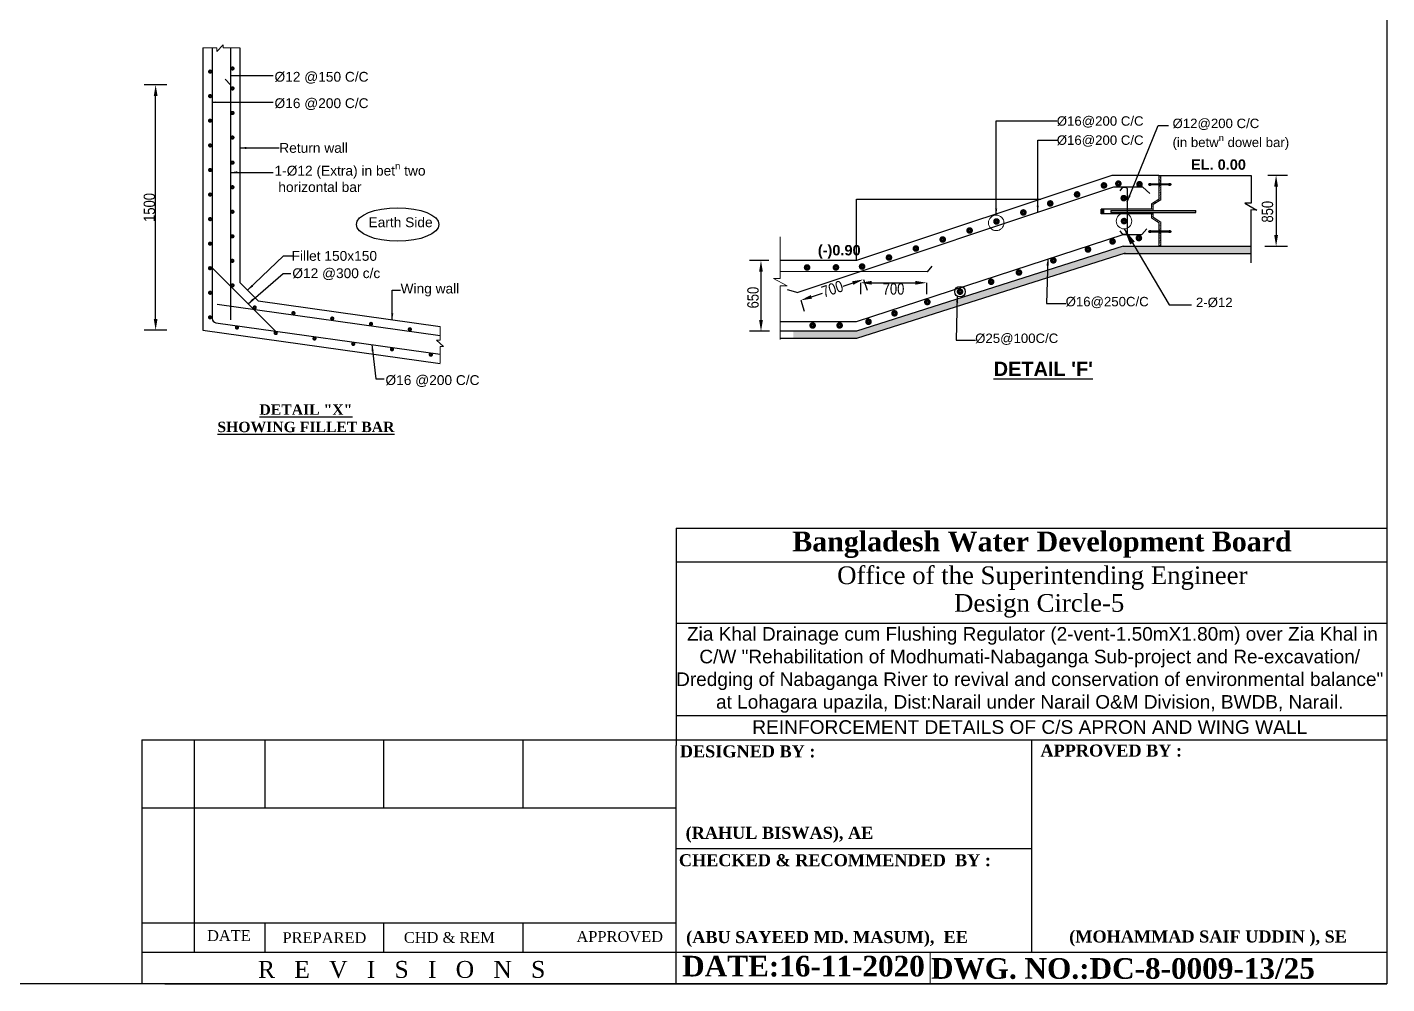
# Model space of a CAD drawing. Extents: x -358915 to 1258323, y -1667244 to -305611.
# Drawn here: x 575852 to 604633, y -1500594 to -1480332 of the extents above; entities that cross this region are included whole.
import ezdxf

# ---------------------------------------------------------------- set-up
doc = ezdxf.new("R2010")
doc.units = 0
doc.header["$LTSCALE"] = 300
doc.header["$MEASUREMENT"] = 0
doc.linetypes.add('DASHED2', pattern=[9.525, 6.35, -3.175])
doc.layers.get('0').update_dxf_attribs({"linetype": 'CONTINUOUS'})
doc.layers.get('DEFPOINTS').update_dxf_attribs({"linetype": 'CONTINUOUS'})
for name, color, linetype, lineweight in [('Dim', 7, 'CONTINUOUS', 9), ('Left Bank Profile', 7, 'CONTINUOUS', 25), ('line2', 3, 'CONTINUOUS', 30), ('ROD', 1, 'CONTINUOUS', 30)]:
    doc.layers.add(name, color=color, linetype=linetype, lineweight=lineweight)
for name, color, linetype in [('DOTTED', 240, 'DASHED2'), ('LINE', 7, 'CONTINUOUS'), ('REINF.', 1, 'CONTINUOUS'), ('TEXT', 10, 'CONTINUOUS'), ('TXT', 7, 'CONTINUOUS')]:
    doc.layers.add(name, color=color, linetype=linetype)
doc.styles.add('Arial', font='arial.ttf')
doc.styles.add('DIM', font='isocp3.shx')
doc.styles.add('dimText', font='ARIALN.TTF')
doc.dimstyles.new('3', dxfattribs={"dimtxt": 225, "dimasz": 350, "dimexe": 100, "dimexo": 25, "dimgap": 9, "dimtad": 0, "dimdec": 0, "dimzin": 0, "dimdsep": 46, "dimtxsty": 'Standard', "dimcen": 0, "dimclrd": 5, "dimclre": 6, "dimclrt": 256, "dimadec": 0, "dimazin": 0, "dimtfac": 1, "dimtdec": 0, "dimtofl": 0, "dimtmove": 2, "dimatfit": 3, "dimfxl": 1, "dimtolj": 1, "dimtzin": 0, "dimarcsym": 0})
doc.dimstyles.new('dim n_120', dxfattribs={"dimtxt": 240, "dimasz": 240, "dimexe": 240, "dimexo": 150, "dimgap": 100, "dimtad": 2, "dimdec": 0, "dimzin": 0, "dimdsep": 46, "dimtxsty": 'DIM', "dimcen": 350, "dimclrd": 5, "dimclre": 5, "dimclrt": 7, "dimadec": 0, "dimazin": 0, "dimtfac": 1, "dimtdec": 0, "dimtmove": 0, "dimatfit": 3, "dimfxl": 240, "dimfxlon": 1, "dimtolj": 1, "dimtzin": 0, "dimarcsym": 0})
doc.dimstyles.new('dim_60', dxfattribs={"dimtxt": 120, "dimasz": 120, "dimexe": 60, "dimexo": 60, "dimgap": 50, "dimtad": 1, "dimdec": 0, "dimzin": 0, "dimdsep": 46, "dimtxsty": 'DIM', "dimcen": 0.09, "dimclrd": 5, "dimclre": 5, "dimclrt": 7, "dimadec": 0, "dimazin": 0, "dimtfac": 1, "dimtdec": 0, "dimtmove": 0, "dimatfit": 3, "dimfxl": 1, "dimtolj": 1, "dimtzin": 0, "dimarcsym": 0})
doc.dimstyles.new('dim_70', dxfattribs={"dimtxt": 140, "dimasz": 140, "dimexe": 70, "dimexo": 40, "dimgap": 50, "dimtad": 1, "dimdec": 0, "dimzin": 0, "dimdsep": 46, "dimtxsty": 'Arial', "dimcen": 0.09, "dimclrd": 5, "dimclre": 5, "dimclrt": 7, "dimadec": 0, "dimazin": 0, "dimtfac": 1, "dimtdec": 0, "dimtmove": 0, "dimatfit": 3, "dimfxl": 1, "dimtolj": 1, "dimtzin": 0, "dimarcsym": 0})
pattern_1 = [(37.5, (-105264.057, -1522626.794), (-0.62993358, 19.2682377), [0, -15.2, 0, -17, 0, -16.25]), (7.5, (-105264.057, -1522626.794), (17.69776705, 28.22146065), [0, -8.2, 0, -13.7, 0, -5.25]), (327.5, (-105276.357, -1522626.794), (31.1414186, 0.05659054), [0, -5, 0, -18, 0, -23.5]), (317.5, (-105276.357, -1522626.794), (30.061266, 8.7767556), [0, -2.5, 0, -11.8, 0, -13.5])]

# ---------------------------------------------------------------- blocks, each defined once
blk = doc.blocks.new('*D686')
at = {"layer": 'DEFPOINTS', "color": 0, "ltscale": 50, "transparency": 16777216}
for p in [(591702, -1485274), (591385, -1486773), (591714, -1486773)]:
    blk.add_point(p, dxfattribs=at)
at = {"layer": 'Dim', "color": 5, "lineweight": -2, "ltscale": 50, "transparency": 16777216}
for p, q in [((591552, -1485274), (591145, -1485274)), ((591385, -1485514), (591385, -1486533)), ((591564, -1486773), (591145, -1486773))]:
    blk.add_line(p, q, dxfattribs=at)
at = {"layer": 'Dim', "color": 5, "ltscale": 50, "transparency": 16777216}
for points in [[(591345, -1485514), (591425, -1485514), (591385, -1485274)], [(591345, -1486533), (591425, -1486533), (591385, -1486773)]]:
    blk.add_solid(points, dxfattribs=at)
at = {"layer": 'Dim', "color": 7, "ltscale": 50, "transparency": 16777216, "insert": (591217, -1486060), "char_height": 240, "attachment_point": 5, "rotation": 90, "style": 'dimText'}
blk.add_mtext('\\A1;650', dxfattribs=at)
blk = doc.blocks.new('*D714')
at = {"layer": 'DEFPOINTS', "color": 0, "ltscale": 50, "transparency": 16777216}
for p in [(578571, -1481551), (579311, -1481551), (579311, -1486751)]:
    blk.add_point(p, dxfattribs=at)
at = {"layer": 'Dim', "color": 5, "lineweight": -2, "ltscale": 50, "transparency": 16777216}
for p, q in [((578811, -1481551), (578331, -1481551)), ((578571, -1486511), (578571, -1481791)), ((578811, -1486751), (578331, -1486751))]:
    blk.add_line(p, q, dxfattribs=at)
at = {"layer": 'Dim', "color": 5, "ltscale": 50, "transparency": 16777216}
for points in [[(578531, -1481791), (578611, -1481791), (578571, -1481551)], [(578531, -1486511), (578611, -1486511), (578571, -1486751)]]:
    blk.add_solid(points, dxfattribs=at)
at = {"layer": 'Dim', "color": 7, "ltscale": 50, "transparency": 16777216, "insert": (578439, -1484151), "char_height": 240, "attachment_point": 5, "rotation": 90, "style": 'dimText'}
blk.add_mtext('\\A1;1500', dxfattribs=at)
blk = doc.blocks.new('*D732')
at = {"layer": 'DEFPOINTS', "color": 0, "ltscale": 50, "transparency": 16777216}
for p in [(601961, -1483468), (601826, -1484974), (602289, -1484974)]:
    blk.add_point(p, dxfattribs=at)
at = {"layer": 'Dim', "color": 5, "lineweight": -2, "ltscale": 50, "transparency": 16777216}
for p, q in [((602111, -1483468), (602529, -1483468)), ((602289, -1483708), (602289, -1484734)), ((602049, -1484974), (602529, -1484974))]:
    blk.add_line(p, q, dxfattribs=at)
at = {"layer": 'Dim', "color": 5, "ltscale": 50, "transparency": 16777216}
for points in [[(602249, -1483708), (602329, -1483708), (602289, -1483468)], [(602249, -1484734), (602329, -1484734), (602289, -1484974)]]:
    blk.add_solid(points, dxfattribs=at)
at = {"layer": 'Dim', "color": 7, "ltscale": 50, "transparency": 16777216, "insert": (602107, -1484241), "char_height": 240, "attachment_point": 5, "rotation": 90, "style": 'dimText'}
blk.add_mtext('\\A1;850', dxfattribs=at)
blk = doc.blocks.new('huk')
at = {"layer": 'Dim'}
h = blk.add_hatch(dxfattribs=at)
h.set_pattern_fill('ANSI31', color=15)
h.set_pattern_definition([(45, (-358365.36117, -19477.47705), (-0.08838834765, 0.08838834765), [])])
h.paths.add_polyline_path([(13, 3, 0.75964), (-13, 3), (-94, 3, 4.674984), (-94, -6), (-12, -6, 0.637498), (12, -6), (94, -6, 4.674984), (94, 3)])
h.paths.add_polyline_path([(-6, 0, -1), (6, 0, -1)], flags=16)
at = {"layer": 'DOTTED', "color": 8}
for points in [[(-94, 3), (-13, 3)], [(13, 3), (94, 3)], [(-94, -6), (-12, -6)], [(12, -6), (94, -6)]]:
    blk.add_lwpolyline(points, dxfattribs=at)
blk.add_circle((0, 0), 6.04, dxfattribs=at)
for centre, radius, start, end in [((-104, -1), 11, 24.1477, 335.8523), ((0, 0), 13, 15.5565, 164.4435), ((104, -1), 11, 204.1477, 155.8523), ((0, 0), 13, 204.9652, 335.0348)]:
    blk.add_arc(centre, radius, start, end, dxfattribs=at)
blk = doc.blocks.new('*D733')
at = {"layer": 'DEFPOINTS', "color": 0, "ltscale": 50, "transparency": 16777216}
for p in [(593506, -1485532), (592177, -1485975), (592225, -1486119)]:
    blk.add_point(p, dxfattribs=at)
at = {"layer": 'Dim', "color": 5, "lineweight": -2, "ltscale": 50, "transparency": 16777216}
for p, q in [((593327, -1485752), (593115, -1485822)), ((593554, -1485674), (593630, -1485903)), ((592225, -1486117), (592301, -1486346)), ((592453, -1486043), (592686, -1485965))]:
    blk.add_line(p, q, dxfattribs=at)
at = {"layer": 'Dim', "color": 5, "ltscale": 50, "transparency": 16777216}
for points in [[(593314, -1485714), (593339, -1485789), (593554, -1485676)], [(592440, -1486005), (592466, -1486081), (592225, -1486119)]]:
    blk.add_solid(points, dxfattribs=at)
at = {"layer": 'Dim', "color": 7, "ltscale": 50, "transparency": 16777216, "insert": (592895, -1485877), "char_height": 240, "attachment_point": 5, "rotation": 18.4305, "style": 'dimText'}
blk.add_mtext('\\A1;700', dxfattribs=at)
blk = doc.blocks.new('*D734')
at = {"layer": 'DEFPOINTS', "color": 0, "ltscale": 50, "transparency": 16777216}
for p in [(593491, -1485620), (594891, -1485620), (594891, -1485746)]:
    blk.add_point(p, dxfattribs=at)
at = {"layer": 'Dim', "color": 5, "lineweight": -2, "ltscale": 50, "transparency": 16777216}
for p, q in [((593491, -1485746), (593491, -1485986)), ((593731, -1485746), (594651, -1485746)), ((594891, -1485746), (594891, -1485986))]:
    blk.add_line(p, q, dxfattribs=at)
at = {"layer": 'Dim', "color": 5, "ltscale": 50, "transparency": 16777216}
for points in [[(593731, -1485706), (593731, -1485786), (593491, -1485746)], [(594651, -1485706), (594651, -1485786), (594891, -1485746)]]:
    blk.add_solid(points, dxfattribs=at)
at = {"layer": 'Dim', "color": 7, "ltscale": 50, "transparency": 16777216, "insert": (594191, -1485878), "char_height": 240, "attachment_point": 5, "style": 'dimText'}
blk.add_mtext('\\A1;700', dxfattribs=at)

msp = doc.modelspace()

# ---------------------------------------------------------------- hatches: boundary and pattern name
at = {"layer": 'Dim'}
h = msp.add_hatch(dxfattribs=at)
h.set_pattern_fill('AR-SAND', color=8, scale=10)
h.set_pattern_definition(pattern_1)
h.paths.add_polyline_path([(599848.4, -1483473.8), (599808.4, -1483473.8), (599808.4, -1483973.8), (599648.4, -1484073.8), (599648.4, -1484161.6), (599688.4, -1484161.6), (599688.4, -1484088), (599848.4, -1483988)])
h = msp.add_hatch(color=15, dxfattribs=at)
h.dxf.hatch_style = 1
h.paths.add_polyline_path([(598639.4, -1484185.9), (598588.4, -1484186), (598588.5, -1484286), (598639.5, -1484286)])
h = msp.add_hatch(color=15, dxfattribs=at)
h.dxf.hatch_style = 1
h.paths.add_polyline_path([(600588, -1484215.6), (600588, -1484255.6), (598789.1, -1484255.6), (598789.1, -1484215.6)])
h = msp.add_hatch(dxfattribs=at)
h.set_pattern_fill('AR-SAND', color=8, scale=10)
h.set_pattern_definition(pattern_1)
h.paths.add_polyline_path([(599808.4, -1484973.8), (599848.4, -1484973.8), (599848.4, -1484459.5), (599688.4, -1484359.5), (599688.4, -1484286), (599648.4, -1484286), (599648.4, -1484373.8), (599808.4, -1484473.8)])
at = {"layer": 'LINE', "lineweight": 15}
h = msp.add_hatch(dxfattribs=at)
h.set_pattern_fill('AR-CONC', color=51, scale=40, style=0)
h.set_pattern_definition([(50, (-5056326.24, -45156.57), (286.904073, -25.100854), [30, -330]), (355, (-5056326.24, -45156.57), (-55.500533, 300.876853), [24, -264]), (100.4514445, (-5056302.33, -45158.66), (231.403539, 275.775996), [25.496077, -280.456845]), (46.1842, (-5056326.24, -45076.57), (426.896532, -66.207712), [45, -495]), (96.6356355, (-5056290.66, -45082.1), (373.864778, 389.64744), [38.244137, -420.685504]), (351.184164, (-5056326.24, -45076.57), (373.864778, 389.64744), [36, -396]), (21, (-5056286.24, -45096.57), (238.762821, -161.047556), [30, -330]), (326, (-5056286.24, -45096.57), (97.326133, 290.060018), [24, -264]), (71.451445, (-5056266.34, -45110), (336.088951, 129.012461), [25.496076, -280.456845]), (37.5, (-5056326.24, -45156.57), (4.8639421, 133.1575415), [0, -260.8, 0, -268, 0, -265]), (7.5, (-5056326.24, -45156.57), (105.227815, 157.7646848), [0, -152.8, 0, -254.8, 0, -101]), (327.5, (-5056415.44, -45156.57), (213.5289745, -9.0219487), [0, -100, 0, -312, 0, -414]), (317.5, (-5056455.44, -45156.57), (233.274468, 40.041993), [0, -130, 0, -207.2, 0, -294])])
h.paths.add_polyline_path([(592067.1, -1486773.8), (592067.1, -1486923.8), (593408.9, -1486923.8), (599075.5, -1485123.8), (601756.6, -1485123.8), (601756.6, -1484973.8), (600748.4, -1484973.8), (599052.3, -1484973.8), (595347.9, -1486148.4), (593408.9, -1486773.8)])

# ---------------------------------------------------------------- linework, layer by layer
for p, q in [((599688.4, -1484184.4, 0), (598588.4, -1484186, 0)), ((599688.4, -1484286, 0), (598588.5, -1484286, 0))]:
    msp.add_line(p, q)
at = {"elevation": 0}
for points in [[(598588.5, -1484286), (598588.4, -1484186)], [(598639.5, -1484285.9), (598639.4, -1484185.9)]]:
    msp.add_lwpolyline(points, dxfattribs=at)
at = {"layer": 'Dim', "ltscale": 500}
msp.add_line((599925.7, -1483473.8, 0), (601761.8, -1483473.8, 0), dxfattribs=at)
at = {"layer": 'Dim', "ltscale": 50}
msp.add_line((580742.5, -1486127.6, 0), (580742.5, -1486127.6, 0), dxfattribs=at)
at = {"layer": 'Dim', "lineweight": 15, "elevation": 0}
for points in [[(579572.5, -1480770.9), (579865.4, -1480770.9), (579865.4, -1480850.4), (580000, -1480704.1), (580000, -1480770.9), (580352.5, -1480770.9)], [(584594.8, -1486669), (584594.8, -1486961.9), (584515.3, -1486961.9), (584661.5, -1487096.5), (584594.8, -1487096.5), (584594.8, -1487449)]]:
    msp.add_lwpolyline(points, dxfattribs=at)
at = {"layer": 'Dim', "ltscale": 50, "elevation": 0}
msp.add_lwpolyline([(591790.1, -1484771.7), (591790.1, -1485653.2), (591649, -1485653.2), (591941.8, -1485813), (591790.7, -1485813), (591789.9, -1486946.2)], dxfattribs=at)
at = {"layer": 'Dim', "ltscale": 50}
for centre in [(596363.6, -1484477.5, 0), (599070.3, -1484439.6)]:
    msp.add_circle(centre, 164.6, dxfattribs=at)
at = {"layer": 'Left Bank Profile'}
msp.add_lwpolyline([(578768.4, -1500594.3), (604632.6, -1500594.3)], dxfattribs=at)
msp.add_lwpolyline([(578768.4, -1500594.3), (604632.6, -1500594.3)], dxfattribs=at)
at = {"layer": 'LINE'}
for p, q in [((579572.5, -1480770.9, 0), (579572.5, -1486750.9, 0)), ((580352.5, -1480770.9, 0), (580352.5, -1485737.6, 0)), ((580352.5, -1485737.6, 0), (580742.5, -1486127.6, 0)), ((580742.5, -1486127.6, 0), (584594.8, -1486669, 0)), ((579572.5, -1486750.9, 0), (584594.8, -1487456.7, 0)), ((589587.3, -1490941.5), (604632.6, -1490941.5)), ((589587.3, -1490941.5), (589587.3, -1495545.3)), ((589587.3, -1491654.8), (604632.6, -1491654.8)), ((589587.3, -1492957.7), (604632.6, -1492957.7)), ((589587.3, -1494908.9), (604632.6, -1494908.9)), ((578275.6, -1495425.6), (589265.5, -1495425.6)), ((578275.6, -1495425.6), (578275.6, -1500594.3)), ((579057.8, -1495425.6), (589587.3, -1495425.6)), ((579385.5, -1495425.6), (579385.5, -1499926.6)), ((579385.5, -1495425.6), (579385.5, -1499926.6)), ((579385.5, -1495425.6), (579385.5, -1499926.6)), ((579385.5, -1495425.6), (579385.5, -1499926.6)), ((580881.7, -1495425.6), (580881.7, -1496869.2)), ((583402.4, -1496869.2), (583402.4, -1495425.5)), ((586350.1, -1496869.2), (586350.1, -1495425.6)), ((589587.3, -1495425.6), (604632.6, -1495425.6)), ((597109.9, -1495425.6), (597109.9, -1499926.6)), ((589587.3, -1500594.3), (589587.3, -1495545.3)), ((578275.6, -1496869.2), (589265.5, -1496869.2)), ((579057.8, -1496869.2), (589587.3, -1496869.2)), ((589587.3, -1497730.1), (597109.9, -1497730.1)), ((578275.6, -1499299), (589265.5, -1499299)), ((579057.8, -1499299), (589587.3, -1499299)), ((579057.8, -1499299), (589265.5, -1499299)), ((579057.8, -1499299), (589265.5, -1499299)), ((580881.7, -1499299), (580881.7, -1499926.6)), ((583402.4, -1499926.6), (583402.4, -1499299)), ((586350.1, -1499926.6), (586350.1, -1499299)), ((578275.6, -1499926.6), (589265.5, -1499926.6)), ((579057.8, -1499926.6), (589587.3, -1499926.6)), ((579057.8, -1499926.6), (589265.5, -1499926.6)), ((579057.8, -1499926.6), (589265.5, -1499926.6)), ((589587.3, -1499926.6), (604632.6, -1499926.6)), ((592410.2, -1499926.6), (604632.6, -1499926.6)), ((592410.2, -1499926.6), (604632.6, -1499926.6)), ((592410.2, -1499926.6), (604632.6, -1499926.6))]:
    msp.add_line(p, q, dxfattribs=at)
at = {"layer": 'LINE', "ltscale": 500}
for p, q in [((599808.4, -1483473.8, 0), (601761.8, -1483473.8, 0)), ((593408.9, -1485273.8, 0), (593408.9, -1483973.8, 0)), ((593408.9, -1483973.8, 0), (597308.9, -1483973.8, 0)), ((599052.3, -1484973.8, 0), (601756.6, -1484973.8, 0)), ((599075.5, -1485123.8, 0), (601756.6, -1485123.8, 0))]:
    msp.add_line(p, q, dxfattribs=at)
at = {"layer": 'LINE', "color": 7, "lineweight": 9}
for p, q in [((594964.6, -1499926.6), (594964.6, -1500594.3)), ((590087.9, -1500594.3), (578275.6, -1500594.3)), ((604632.6, -1500594.3), (590087.9, -1500594.3)), ((601528.8, -1500594.3), (602545.9, -1500594.3))]:
    msp.add_line(p, q, dxfattribs=at)
at = {"layer": 'LINE'}
msp.add_lwpolyline([(604632.6, -1500594.3), (553746.6, -1500594.3), (553746.6, -1464610.7), (604632.6, -1464610.7)], close=True, dxfattribs=at)
at = {"layer": 'LINE', "ltscale": 500, "elevation": 0}
for points in [[(599808.4, -1483473.8), (598808.9, -1483473.8), (593408.9, -1485273.8), (591790.1, -1485273.8)], [(599052.3, -1484973.8), (593408.9, -1486773.8), (591790, -1486773.8)], [(599097.6, -1485116.8), (593408.9, -1486923.8), (591789.9, -1486923.8)]]:
    msp.add_lwpolyline(points, dxfattribs=at)
at = {"layer": 'LINE', "lineweight": 15, "elevation": 0}
for points in [[(599808.4, -1483473.8), (599808.4, -1483785.5)], [(599848.4, -1483473.8), (599848.4, -1483786)], [(599808.4, -1483785.5), (599808.4, -1483973.8), (599648.4, -1484073.8), (599648.4, -1484184.5)], [(599848.4, -1483786), (599848.4, -1483988), (599688.4, -1484088), (599688.4, -1484215.6)], [(599648.4, -1484286), (599648.4, -1484373.8), (599808.4, -1484473.8), (599808.4, -1484973.8)], [(599688.4, -1484255.6), (599688.4, -1484359.5), (599848.4, -1484459.5), (599848.4, -1484973.8)]]:
    msp.add_lwpolyline(points, dxfattribs=at)
at = {"layer": 'LINE', "color": 3, "ltscale": 0.5}
msp.add_circle((595598.2, -1485934.5, 0), 111.1, dxfattribs=at)
at = {"layer": 'LINE'}
msp.add_ellipse((583694.2, -1484511.1), major_axis=(874.8, 0), ratio=0.4051249, dxfattribs=at)
at = {"layer": 'line2', "color": 2}
msp.add_line((600588, -1484255.6, 0), (600588, -1484215.6, 0), dxfattribs=at)
at = {"layer": 'line2', "color": 1, "elevation": 0}
for points in [[(599808.4, -1483473.8), (599848.4, -1483473.8)], [(599848.4, -1483678.8), (599839.9, -1483685.6), (599828.2, -1483688.4), (599815.6, -1483685.1), (599808.4, -1483679.3)], [(599848.4, -1484973.8), (599808.4, -1484973.8)]]:
    msp.add_lwpolyline(points, dxfattribs=at)
at = {"layer": 'line2', "color": 5, "elevation": 0}
msp.add_lwpolyline([(601761.8, -1483473.8), (601761.8, -1484063.1), (601625.3, -1484063.1), (601880.5, -1484205.1), (601756.6, -1484203.7), (601756.6, -1485325.1)], dxfattribs=at)
at = {"layer": 'line2', "color": 2, "elevation": 0}
for points in [[(598789.1, -1484215.6), (600588, -1484215.6)], [(598789.1, -1484215.6), (598789.1, -1484255.6)], [(598789.1, -1484255.6), (600588, -1484255.6)]]:
    msp.add_lwpolyline(points, dxfattribs=at)
at = {"layer": 'REINF.'}
for p, q in [((579767.5, -1480770.9, 0), (579767.5, -1486502.2, 0)), ((580157.5, -1480770.9, 0), (580157.5, -1486531.1, 0)), ((579767.5, -1485428.4, 0), (581109, -1486769.9, 0)), ((579871.5, -1486202.1, 0), (584594.8, -1486865.9, 0)), ((579845.8, -1486592.4, 0), (584594.8, -1487259.8, 0))]:
    msp.add_line(p, q, dxfattribs=at)
at = {"layer": 'REINF.', "elevation": 0}
msp.add_lwpolyline([(580041, -1481434.3), (580157.5, -1481550.9)], dxfattribs=at)
at = {"layer": 'REINF.'}
msp.add_arc((579858.5, -1486502.2, 0), 91, 180, 262, dxfattribs=at)
at = {"layer": 'ROD', "elevation": 0}
for points, const_width in [([(579705.3, -1481266, 1), (579744.2, -1481279.4, 1)], 47.9), ([(580179, -1481200.7, 1), (580218, -1481214.2, 1)], 47.9), ([(580178.4, -1481623, 1), (580217.3, -1481636.4, 1)], 47.9), ([(579704.7, -1481786, 1), (579743.6, -1481799.4, 1)], 47.9), ([(580177.8, -1482143, 1), (580216.7, -1482156.4, 1)], 47.9), ([(579704, -1482306, 1), (579743, -1482319.4, 1)], 47.9), ([(580177.1, -1482663, 1), (580216.1, -1482676.4, 1)], 47.9), ([(579705.3, -1482830.9, 1), (579744.2, -1482844.4, 1)], 47.9), ([(579704.7, -1483350.9, 1), (579743.6, -1483364.4, 1)], 47.9), ([(580178.4, -1483195, 1), (580217.3, -1483208.5, 1)], 47.9), ([(598671, -1483664.7, -1), (598619.3, -1483703.5, -1)], 75.3), ([(598976.2, -1483626.5, -1), (598924.5, -1483665.3, -1)], 75.3), ([(599423.2, -1483639.5, -1), (599371.5, -1483678.3, -1)], 75.3), ([(579704, -1483870.9, 1), (579743, -1483884.4, 1)], 47.9), ([(580177.8, -1483715, 1), (580216.7, -1483728.5, 1)], 47.9), ([(598102.2, -1483855.6, -1), (598050.5, -1483894.4, -1)], 75.3), ([(580177.1, -1484235, 1), (580216.1, -1484248.5, 1)], 47.9), ([(596964.6, -1484237.4, -1), (596912.8, -1484276.1, -1)], 75.3), ([(597533.4, -1484046.5, -1), (597481.6, -1484085.3, -1)], 75.3), ([(597533.4, -1484046.5, -1), (597481.6, -1484085.3, -1)], 75.3), ([(579703.4, -1484390.9, 1), (579742.3, -1484404.4, 1)], 47.9), ([(596395.7, -1484428.2, -1), (596344, -1484467, -1)], 75.3), ([(580176.5, -1484755, 1), (580215.4, -1484768.5, 1)], 47.9), ([(595258.1, -1484810, -1), (595206.3, -1484848.8, -1)], 75.3), ([(595826.9, -1484619.1, -1), (595775.2, -1484657.9, -1)], 75.3), ([(599410.2, -1484779.5, -1), (599358.5, -1484818.3, -1)], 75.3), ([(579702.7, -1484910.9, 1), (579741.7, -1484924.4, 1)], 47.9), ([(594689.3, -1485000.9, -1), (594637.5, -1485039.7, -1)], 75.3), ([(598332.9, -1485021, -1), (598281.1, -1485059.8, -1)], 75.3), ([(598852.9, -1484851, -1), (598801.2, -1484889.8, -1)], 75.3), ([(580175.8, -1485275, 1), (580214.8, -1485288.5, 1)], 47.9), ([(592387.5, -1485402.6, -1), (592335.7, -1485441.4, -1)], 75.3), ([(592997.7, -1485400.7, -1), (592945.9, -1485439.5, -1)], 75.3), ([(593551.6, -1485382.7, -1), (593499.8, -1485421.4, -1)], 75.3), ([(594120.4, -1485191.8, -1), (594068.7, -1485230.6, -1)], 75.3), ([(597600.1, -1485252.4, -1), (597548.3, -1485291.2, -1)], 75.3), ([(597600.1, -1485252.4, -1), (597548.3, -1485291.2, -1)], 75.3), ([(579702.1, -1485430.9, 1), (579741, -1485444.4, 1)], 47.9), ([(596282.8, -1485705.4, -1), (596231, -1485744.2, -1)], 75.3), ([(596871.9, -1485509.2, -1), (596820.1, -1485548, -1)], 75.3), ([(579704.5, -1485950.9, 1), (579743.5, -1485964.4, 1)], 47.9), ([(580178.3, -1485795, 1), (580217.2, -1485808.5, 1)], 47.9), ([(595624.1, -1485915.1, -1), (595572.3, -1485953.9, -1)], 75.3), ([(580648.4, -1486262.6, 1), (580687.3, -1486276, 1)], 47.9), ([(594932.3, -1486134.2, -1), (594880.5, -1486172.9, -1)], 75.3), ([(579702.1, -1486484.4, -1), (579741, -1486470.9, -1)], 47.9), ([(581468.9, -1486382, 1), (581507.8, -1486395.5, 1)], 47.9), ([(582289.8, -1486496.3, 1), (582328.7, -1486509.7, 1)], 47.9), ([(593687.1, -1486552.7, -1), (593635.3, -1486591.5, -1)], 75.3), ([(594236.7, -1486374, -1), (594184.9, -1486412.7, -1)], 75.3), ([(580272.7, -1486686.5, 1), (580311.6, -1486699.9, 1)], 47.9), ([(581093.2, -1486804.3, 1), (581132.1, -1486817.8, 1)], 47.9), ([(583110.7, -1486610.5, 1), (583149.6, -1486624, 1)], 47.9), ([(583931.6, -1486724.8, 1), (583970.6, -1486738.2, 1)], 47.9), ([(592504.6, -1486630.5, -1), (592452.8, -1486669.3, -1)], 75.3), ([(593075.5, -1486629.5, -1), (593023.7, -1486668.3, -1)], 75.3), ([(581913.7, -1486919.9, 1), (581952.6, -1486933.3, 1)], 47.9), ([(582734.6, -1487034.1, 1), (582773.5, -1487047.6, 1)], 47.9), ([(583555.5, -1487148.4, 1), (583594.4, -1487161.8, 1)], 47.9), ([(584376.4, -1487262.6, 1), (584415.4, -1487276.1, 1)], 47.9)]:
    msp.add_lwpolyline(points, format="xyb", close=True, dxfattribs=dict(at, const_width=const_width))
at = {"layer": 'ROD', "ltscale": 500, "elevation": 0}
for points in [[(599470.8, -1483723.8), (598849.4, -1483723.8), (592165, -1485951.6)], [(599613.4, -1483853), (599470.8, -1483723.8)], [(591790.2, -1486566.7), (593408.9, -1486566.7), (599052.3, -1484723.8), (599445.6, -1484723.8), (599555.3, -1484601.2)], [(594905.9, -1485512.5), (591790.1, -1485507)], [(595004.1, -1485394.4), (594905.9, -1485512.5)], [(591939.1, -1485888.7), (592165, -1485951.6)]]:
    msp.add_lwpolyline(points, dxfattribs=at)
msp.add_lwpolyline([(598987.1, -1483801.4), (599047.6, -1483723.8), (599096.3, -1483723.8, -0.4142136), (599136.3, -1483763.8), (599136.3, -1484683.8, -0.4142136), (599096.3, -1484723.8), (599047.6, -1484723.8), (598988.4, -1484646.2)], format="xyb", dxfattribs=at)
at = {"layer": 'ROD', "const_width": 75.3}
for points in [[(599090.2, -1483934.2, -1), (599038.4, -1483972.9, -1)], [(599096.2, -1484420.2, -1), (599044.4, -1484459, -1)]]:
    msp.add_lwpolyline(points, format="xyb", close=True, dxfattribs=at)

# ---------------------------------------------------------------- block references
at = {"layer": 'line2', "color": 1, "xscale": -2, "yscale": 2, "zscale": 2}
for p in [(599828.2, -1483660.7, 0), (599828.2, -1484659.6, 0)]:
    msp.add_blockref('huk', p, dxfattribs=at)

# ---------------------------------------------------------------- texts
at = {"layer": 'LINE', "color": 7, "lineweight": 9}
for s, insert, char_height, width, attachment_point in [('{\\fTimes New Roman|b1|i0|c0|p18;Bangladesh Water Development Board}', (592048, -1491015.9), 419.158, 15056.037, 1), ('{\\fTimes New Roman|b0|i0|c0|p18;Office of the Superintending Engineer}', (592998, -1491752.9), 375.107, 13473.708, 1), ('{\\fTimes New Roman|b0|i0|c0|p18;Design Circle-5}', (595472.4, -1492339.5), 375.107, 13473.708, 1), ('\\A1;{\\fArial|b0|i0|c0|p34; Zia Khal Drainage cum Flushing Regulator (2-vent-1.50mX1.80m) over Zia Khal in\\A0;\\C256; C/W "Rehabilitatio\\A1;\\C7;n of Modhumati-Nabaganga Sub-project and Re-excavation/ Dredging of\\C256; Nabaganga River to revival and conservation of environmental balance" at Lohagara upazila, Dist:Narail under Narail O&M Division, BWDB, Narail.}', (597073.5, -1494853.4), 288, 15053.369, 8), ('{\\fArial|b0|i0|c0|p34;\\C0;REINFORCEMENT DETAILS OF C/S APRON AND WING WALL}', (597073.2, -1495305.5), 289.957, 14657.196, 8)]:
    msp.add_mtext(s, dxfattribs=dict(at, insert=insert, char_height=char_height, width=width, attachment_point=attachment_point))
at = {"layer": 'LINE', "color": 7, "lineweight": 9, "attachment_point": 1}
for s, insert, char_height in [('{\\fTimes New Roman|b1|i0|c0|p18;DESIGNED BY :}', (589668, -1495542.4), 255.175), ('{\\fTimes New Roman|b1|i0|c0|p18;APPROVED BY :}', (597300.6, -1495525.9), 255.175), ('{\\fTimes New Roman|b1|i0|c0|p18;\\C0;(RAHUL BISWAS), AE}', (589789.8, -1497268.3), 255.175), ('{\\fTimes New Roman|b1|i0|c0|p18;CHECKED & RECOMMENDED  BY :}', (589647, -1497848.5), 255.175), ('{\\fTimes New Roman|b0|i0|c0|p18;DATE }', (579659.8, -1499457.6), 229.657), ('{\\fTimes New Roman|b1|i0|c0|p18;\\C0;(ABU SAYEED MD. MASUM),  EE }', (589800.6, -1499476.8), 255.175), ('{\\fTimes New Roman|b1|i0|c0|p18;\\C0;(MOHAMMAD SAIF UDDIN ), SE}', (597909.9, -1499464), 255.175), ('{\\fTimes New Roman|b0|i0|c0|p18;PREPARED\\fTimes New Roman|b1|i0|c0|p18; }', (581256.8, -1499502.7), 229.657), ('{\\fTimes New Roman|b0|i0|c0|p18;CHD & REM }', (583824.8, -1499497.9), 229.657), ('{\\fTimes New Roman|b0|i0|c0|p18;APPROVED}', (587479.3, -1499478.1), 229.657), ('{\\fTimes New Roman|b1|i0|c0|p18;DATE:16-11-2020}', (589716.6, -1500001.1), 437.223), ('{\\fTimes New Roman|b0|i0|c0|p18; \\fTimes New Roman|b1|i0|c0|p18;DWG. NO.:DC-8-0009-13/25}', (594818.4, -1500050.7), 437.223), ('{\\fTimes New Roman|b0|i0|c0|p18;R   E   V   I   S   I   O   N   S}', (580736.8, -1500110), 358.839)]:
    msp.add_mtext(s, dxfattribs=dict(at, insert=insert, char_height=char_height))
at = {"layer": 'TEXT', "color": 6, "attachment_point": 6, "style": 'Arial'}
for s, insert, char_height, width in [('{\\fArial|b1|i0|c0|p34;EL. 0.00}', (601650.2, -1483244.1, 0), 220, 1617.917), ('{\\fArial|b1|i0|c0|p34;(-)0.90}', (593493.9, -1485088.9, 0), 220, 1617.917), ("\\pxql;{\\fArial|b1|i0|c0|p34;\\LDETAIL 'F'}", (600064.7, -1487568.2, 0), 302.4, 3754.963)]:
    msp.add_mtext(s, dxfattribs=dict(at, insert=insert, char_height=char_height, width=width))
at = {"layer": 'TXT', "color": 0, "attachment_point": 4, "style": 'Arial'}
for s, insert, char_height in [('%%C12 @150 C/C', (581087.1, -1481403.9, 0), 208), ('%%C16 @200 C/C', (581087.1, -1481963.1, 0), 208), ('%%C16@200 C/C', (597646.9, -1482339.6, 0), 200), ('\\A1;%%C12@200 C/C\\P(in betw{\\H0.7x;\\Sn^ ;\\H1.4286x; dowel bar)}', (600096.9, -1482600.8, 0), 200), ('Return wall', (581188.2, -1482891, 0), 208), ('%%C16@200 C/C', (597646.9, -1482744.7, 0), 200), ('\\A1;1-%%C12 (Extra) in bet{\\H0.7x;\\Sn^ ;} two\\P horizontal bar', (581087.1, -1483511.4, 0), 208), ('Earth Side', (583077.5, -1484466, 0), 208), ('Fillet 150x150', (581448.6, -1485178.2, 0), 208), ('%%C12 @300 c/c', (581464, -1485564.1, 0), 208), ('Wing wall', (583755.3, -1485899.4, 0), 208), ('%%C16@250C/C', (597833.6, -1486164.8, 0), 200), ('2-%%C12', (600592.1, -1486164.8, 0), 200), ('%%C25@100C/C', (595919.3, -1486941.5), 200), ('%%C16 @200 C/C', (583436.2, -1487828.3, 0), 208)]:
    msp.add_mtext(s, dxfattribs=dict(at, insert=insert, char_height=char_height))
at = {"layer": 'TXT', "color": 0, "insert": (578596.4, -1488618.4, 0), "char_height": 220, "width": 6310.324, "attachment_point": 4}
msp.add_mtext('\\pxqc;{\\fTimes New Roman|b1|i0|c0|p18;\\L\\C6;DETAIL "X" \\PSHOWING FILLET BAR}', dxfattribs=at)

# ---------------------------------------------------------------- dimensions: what is measured, and where the dimension line sits
at = {"layer": 'Dim', "ltscale": 50}
dim = msp.add_linear_dim(base=(578571.2, -1481550.9, 0), p1=(579311.3, -1486750.9, 0), p2=(579311.3, -1481550.9, 0), angle=90, text='1500', dimstyle='dim n_120', override={"dimgap": 10, "dimtxsty": 'dimText', "dimtmove": 2}, dxfattribs=at)
dim.commit()
dim.dimension.update_dxf_attribs({"geometry": '*D714', "text_midpoint": (578438.6, -1484150.9, 0)})
for base, p1, p2, angle, text, picture, middle, dimtype in [((602288.9, -1484973.8, 0), (601960.9, -1483468.1, 0), (601826.3, -1484973.8, 0), 90, '850', '*D732', (602107, -1484241.2, 0), 160), ((591385.1, -1486773.2, 0), (591701.7, -1485273.8, 0), (591714.2, -1486773.2, 0), 90, '650', '*D686', (591217.2, -1486059.6, 0), 160), ((592225.2, -1486118.5, 0), (593506.4, -1485532, 0), (592177.4, -1485974.9, 0), 198.43049, '700', '*D733', (592895.4, -1485877.5, 0), 161)]:
    dim = msp.add_linear_dim(base=base, p1=p1, p2=p2, angle=angle, text=text, dimstyle='dim n_120', override={"dimgap": 10, "dimtxsty": 'dimText', "dimtmove": 2}, dxfattribs=at)
    dim.commit()
    dim.dimension.update_dxf_attribs({"geometry": picture, "text_midpoint": middle, "dimtype": dimtype})
dim = msp.add_linear_dim(base=(594891.3, -1485745.7, 0), p1=(593491.3, -1485619.7, 0), p2=(594891.3, -1485619.7, 0), text='700', dimstyle='dim n_120', override={"dimgap": 10, "dimtxsty": 'dimText', "dimtmove": 2}, dxfattribs=at)
dim.commit()
dim.dimension.update_dxf_attribs({"geometry": '*D734', "text_midpoint": (594191.3, -1485878.2, 0)})

# ---------------------------------------------------------------- leaders
for points in [[(580157.5, -1481359.2, 0), (581057.5, -1481359.2, 0)], [(579767.5, -1481918.4, 0), (581057.5, -1481918.4, 0)]]:
    msp.add_leader(points, dimstyle='dim_60', override={"dimasz": 80, "dimgap": 50, "dimtad": 0}, dxfattribs=at)
for points in [[(596363.6, -1484312.9, 0), (596363.6, -1482317.3, 0), (597646.3, -1482317.3, 0)], [(599136.3, -1484028.8, 0), (599792.7, -1482412.5, 0), (600010, -1482412.5, 0)], [(597243.2, -1484249.5, 0), (597243.2, -1482722.3, 0), (597652.4, -1482722.3, 0)], [(580352.5, -1482891, 0), (581188.2, -1482891, 0)], [(580157.5, -1483408.2, 0), (581057.5, -1483408.2, 0)], [(580518.2, -1485903.3, 0), (581277, -1485178.2, 0), (581471.4, -1485178.2, 0)], [(597454.9, -1485245.4, 0), (597430, -1486187.2, 0), (597839.1, -1486187.2, 0)], [(580528.7, -1486189.6, 0), (581267.1, -1485549.1, 0), (581436, -1485549.1, 0)], [(583578.6, -1486534.4, 0), (583579.3, -1485899.4, 0), (583755.3, -1485899.4, 0)], [(595540.6, -1486022.1), (595515.7, -1486963.9), (595924.8, -1486963.9)], [(583148.3, -1487056.5, 0), (583230.6, -1487783.6, 0), (583406.5, -1487783.6, 0)]]:
    msp.add_leader(points, dimstyle='dim_70', dxfattribs=at)
at = {"layer": 'LINE'}
msp.add_leader([(599070.3, -1484604.2), (600028.3, -1486210.5), (600501.5, -1486210.5)], dimstyle='3', override={"dimgap": 9, "dimtad": 0, "dimfxl": 700}, dxfattribs=at)

doc.saveas('drawing.dxf')
